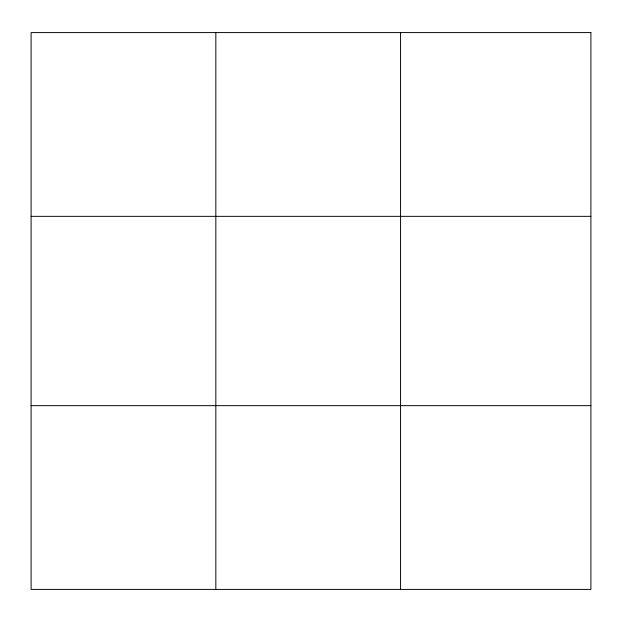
<?xml version="1.0" encoding="UTF-8"?>
<svg xmlns="http://www.w3.org/2000/svg" width="622" height="622" viewBox="0 0 622 622"><rect width="100%" height="100%" fill="white"/><g stroke="black" fill="none" stroke-linecap="round" stroke-linejoin="round"><path stroke-width="0.93" d="M215.834 32.585L215.834 589.415M400.568 32.585L400.568 589.415M31.1 216.339L590.9 216.339M31.1 405.661L590.9 405.661M590.9 32.585L590.9 589.415L31.1 589.415L31.1 32.585L590.9 32.585"/></g></svg>
